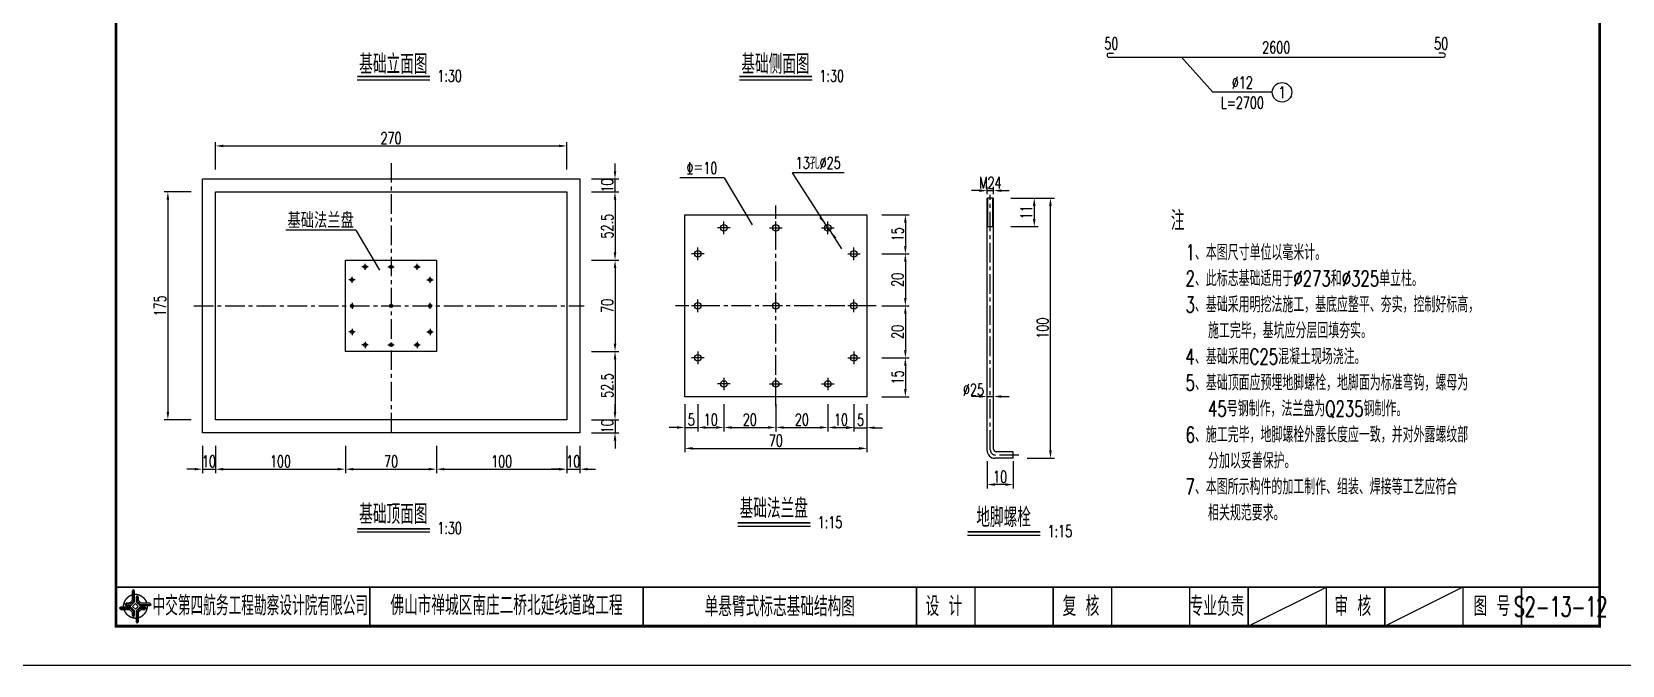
# Model space of a CAD drawing. Extents: x 4349 to 271026, y -15323 to -8945.
# Drawn here: x 5775.3 to 6182.7, y -11885 to -11722.8 of the extents above; entities that cross this region are included whole.
import ezdxf
from ezdxf.enums import TextEntityAlignment as Align

# ---------------------------------------------------------------- set-up
doc = ezdxf.new("R2010")
doc.units = 0
doc.header["$LTSCALE"] = 2
doc.header["$PDMODE"] = 32
doc.header["$PDSIZE"] = 0.3
doc.linetypes.add('CENTERX2', pattern=[4, 2.5, -0.5, 0.5, -0.5])
doc.layers.get('0').update_dxf_attribs({"linetype": 'CONTINUOUS'})
doc.layers.get('DEFPOINTS').update_dxf_attribs({"linetype": 'CONTINUOUS'})
for name, color, linetype in [('中线', 2, 'CENTERX2'), ('图框', 7, 'CONTINUOUS'), ('尺寸标注', 4, 'CONTINUOUS'), ('文字', 7, 'CONTINUOUS'), ('文字符号', 7, 'CONTINUOUS'), ('结构1', 1, 'CONTINUOUS'), ('结构2', 7, 'CONTINUOUS'), ('结构3', 1, 'CONTINUOUS'), ('钢筋', 1, 'CONTINUOUS')]:
    doc.layers.add(name, color=color, linetype=linetype)
doc.styles.get("Standard").update_dxf_attribs({"font": 'simplex1.shx', "width": 0.7, "bigfont": 'hztxt.shx'})
doc.dimstyles.new('比例1：15', dxfattribs={"dimtxt": 3, "dimasz": 2, "dimexe": 1, "dimexo": 1, "dimgap": 0.5, "dimtad": 1, "dimlfac": 1.5, "dimzin": 13, "dimdsep": 46, "dimtxsty": 'Standard', "dimcen": -0.09, "dimclrd": 256, "dimclre": 256, "dimclrt": 256, "dimaunit": 1, "dimadec": 0, "dimazin": 0, "dimtfac": 0.0005, "dimtix": 1, "dimtmove": 2, "dimatfit": 3, "dimfxl": 0, "dimtolj": 1, "dimtzin": 13, "dimarcsym": 0})
doc.dimstyles.new('比例1：30', dxfattribs={"dimtxt": 3, "dimasz": 2, "dimexe": 1, "dimexo": 1, "dimgap": 0.5, "dimtad": 1, "dimdec": 0, "dimlfac": 3, "dimzin": 13, "dimdsep": 46, "dimtxsty": 'Standard', "dimcen": -0.09, "dimclrd": 256, "dimclre": 256, "dimclrt": 256, "dimaunit": 1, "dimadec": 0, "dimazin": 0, "dimtfac": 0.0005, "dimtdec": 0, "dimtix": 1, "dimtmove": 2, "dimatfit": 3, "dimfxl": 0, "dimtolj": 1, "dimtzin": 13, "dimarcsym": 0})

# ---------------------------------------------------------------- blocks, each defined once
blk = doc.blocks.new('series')
at = {"width": 0.75}
for tag, height, p in [('页码', 4, (-35, -19)), ('图名', 5, (-220, -282)), ('图号', 5, (-20, -282))]:
    blk.add_attdef(tag, text='', height=height, dxfattribs=at).set_placement(p, align=Align.MIDDLE_CENTER)
blk = doc.blocks.new('tb')
at = {"lineweight": -3}
h = blk.add_hatch(color=256, dxfattribs=at)
h.paths.add_polyline_path([(-1.23, -0.13), (-3.78, -0.14), (-4.14, -0.41), (-1.4, -0.44), (-0.56, -1.24), (-0.54, -2.62), (-0.27, -2.2), (-0.26, -1.06)])
h.paths.add_polyline_path([(0.13, -1.08), (0.14, -3.86), (0.41, -4.26), (0.44, -1.24), (1.25, -0.43), (2.66, -0.43), (2.26, -0.16), (1.07, -0.15)])
h.paths.add_polyline_path([(1.08, 0.3), (3.62, 0.3), (4.02, 0.56), (1.25, 0.57), (0.43, 1.39), (0.43, 2.8), (0.16, 2.41), (0.15, 1.24)])
h.paths.add_polyline_path([(-0.28, 1.21), (-0.28, 3.99), (-0.56, 4.39), (-0.57, 1.41), (-1.38, 0.6), (-2.74, 0.56), (-2.33, 0.3), (-1.2, 0.29)])
for p, q in [((-0.56, 4.39), (-0.57, 1.41)), ((-1.38, 0.6), (-2.74, 0.56)), ((-0.57, 1.41), (-1.38, 0.6)), ((0.43, 2.8), (0.43, 1.39)), ((0.43, 1.39), (1.25, 0.57)), ((1.25, 0.57), (4.02, 0.56)), ((-4.14, -0.41), (-1.4, -0.44)), ((-1.4, -0.44), (-0.56, -1.24)), ((-0.56, -1.24), (-0.54, -2.62)), ((0.41, -4.26), (0.44, -1.24)), ((0.44, -1.24), (1.25, -0.43)), ((1.25, -0.43), (2.66, -0.43))]:
    blk.add_line(p, q, dxfattribs=at)
at = {"lineweight": -3, "flags": 128}
for points in [[(-0.9, 3.99), (-0.9, 1.58), (-1.53, 0.91), (-2.34, 0.91), (-2.74, 0.56), (-2.33, 0.3), (-1.2, 0.29), (-0.28, 1.21), (-0.28, 3.99), (-0.56, 4.39)], [(-0.04, 0.77), (0.68, 0.04), (-0.04, -0.69), (-0.77, 0.05)], [(3.62, 0.92), (1.43, 0.92), (0.77, 1.54), (0.77, 2.38), (0.43, 2.8), (0.16, 2.41), (0.15, 1.24), (1.08, 0.3), (3.62, 0.3), (4.02, 0.56)], [(-3.73, -0.76), (-1.54, -0.76), (-0.89, -1.39), (-0.89, -2.21), (-0.54, -2.62), (-0.27, -2.2), (-0.26, -1.06), (-1.23, -0.13), (-3.78, -0.14), (-4.14, -0.41)], [(0.75, -3.85), (0.75, -1.43), (1.4, -0.78), (2.26, -0.78), (2.66, -0.43), (2.26, -0.16), (1.07, -0.15), (0.13, -1.08), (0.14, -3.86), (0.41, -4.26)]]:
    blk.add_lwpolyline(points, close=True, dxfattribs=at)
at = {"lineweight": -3, "const_width": 0.35, "flags": 128}
for points in [[(-0.9, 3.02, 0.324167), (-3.16, -0.14)], [(2.88, 0.92, 0.324403), (-0.24, 3.15)], [(0.75, -2.86, 0.325418), (3.02, 0.26)], [(-2.98, -0.76, 0.322976), (0.14, -2.98)]]:
    blk.add_lwpolyline(points, format="xyb", dxfattribs=at)
blk = doc.blocks.new('DIM')
at = {"color": 4}
blk.add_lwpolyline([(-1, -0.1, 0.2, 0, 0), (0, 0, 0, 0, 0)], format="xyseb", dxfattribs=at)
blk = doc.blocks.new('*D569')
at = {"layer": 'DEFPOINTS', "color": 0, "linetype": 'Continuous'}
for p in [(5912.35, -11752.01), (5822.35, -11763.81), (5912.35, -11763.81)]:
    blk.add_point(p, dxfattribs=at)
at = {"layer": '尺寸标注', "linetype": 'Continuous', "lineweight": -2}
for p, q in [((5822.35, -11758.01), (5822.35, -11751.01)), ((5824.35, -11752.01), (5910.35, -11752.01)), ((5912.35, -11758.01), (5912.35, -11751.01))]:
    blk.add_line(p, q, dxfattribs=at)
at = {"layer": '尺寸标注', "linetype": 'Continuous'}
for points in [[(5824.35, -11751.68), (5824.35, -11752.34), (5822.35, -11752.01)], [(5910.35, -11751.68), (5910.35, -11752.34), (5912.35, -11752.01)]]:
    blk.add_solid(points, dxfattribs=at)
at = {"layer": '尺寸标注', "linetype": 'Continuous', "insert": (5867.35, -11750.01), "char_height": 3, "attachment_point": 5}
blk.add_mtext('\\A1;270', dxfattribs=at)
blk = doc.blocks.new('*D570')
at = {"layer": 'DEFPOINTS', "color": 0, "linetype": 'Continuous'}
for p in [(5822.35, -11763.81), (5810.19, -11822.15), (5822.35, -11822.15)]:
    blk.add_point(p, dxfattribs=at)
at = {"layer": '尺寸标注', "linetype": 'Continuous', "lineweight": -2}
for p, q in [((5816.19, -11763.81), (5809.19, -11763.81)), ((5810.19, -11765.81), (5810.19, -11820.15)), ((5816.19, -11822.15), (5809.19, -11822.15))]:
    blk.add_line(p, q, dxfattribs=at)
at = {"layer": '尺寸标注', "linetype": 'Continuous'}
for points in [[(5809.86, -11765.81), (5810.52, -11765.81), (5810.19, -11763.81)], [(5809.86, -11820.15), (5810.52, -11820.15), (5810.19, -11822.15)]]:
    blk.add_solid(points, dxfattribs=at)
at = {"layer": '尺寸标注', "linetype": 'Continuous', "insert": (5808.19, -11792.98), "char_height": 3, "attachment_point": 5, "rotation": 90}
blk.add_mtext('\\A1;175', dxfattribs=at)
blk = doc.blocks.new('*D571')
at = {"layer": 'DEFPOINTS', "color": 0, "linetype": 'Continuous'}
for p in [(5822.35, -11822.15), (5819.02, -11825.48), (5822.35, -11834.82)]:
    blk.add_point(p, dxfattribs=at)
at = {"layer": '尺寸标注', "linetype": 'Continuous', "lineweight": -2}
for p, q in [((5819.02, -11828.82), (5819.02, -11835.82)), ((5822.35, -11828.82), (5822.35, -11835.82)), ((5817.02, -11834.82), (5815.02, -11834.82)), ((5819.02, -11834.82), (5822.35, -11834.82)), ((5824.35, -11834.82), (5826.35, -11834.82))]:
    blk.add_line(p, q, dxfattribs=at)
at = {"layer": '尺寸标注', "linetype": 'Continuous'}
for points in [[(5817.02, -11834.49), (5817.02, -11835.15), (5819.02, -11834.82)], [(5824.35, -11834.49), (5824.35, -11835.15), (5822.35, -11834.82)]]:
    blk.add_solid(points, dxfattribs=at)
at = {"layer": '尺寸标注', "linetype": 'Continuous', "insert": (5820.69, -11832.82), "char_height": 3, "attachment_point": 5}
blk.add_mtext('\\A1;10', dxfattribs=at)
blk = doc.blocks.new('*D572')
at = {"layer": 'DEFPOINTS', "color": 0, "linetype": 'Continuous'}
for p in [(5855.69, -11804.65), (5822.35, -11822.15), (5855.69, -11834.82)]:
    blk.add_point(p, dxfattribs=at)
at = {"layer": '尺寸标注', "linetype": 'Continuous', "lineweight": -2}
for p, q in [((5822.35, -11828.82), (5822.35, -11835.82)), ((5855.69, -11828.82), (5855.69, -11835.82)), ((5824.35, -11834.82), (5853.69, -11834.82))]:
    blk.add_line(p, q, dxfattribs=at)
at = {"layer": '尺寸标注', "linetype": 'Continuous'}
for points in [[(5824.35, -11834.49), (5824.35, -11835.15), (5822.35, -11834.82)], [(5853.69, -11834.49), (5853.69, -11835.15), (5855.69, -11834.82)]]:
    blk.add_solid(points, dxfattribs=at)
at = {"layer": '尺寸标注', "linetype": 'Continuous', "insert": (5839.02, -11832.82), "char_height": 3, "attachment_point": 5}
blk.add_mtext('\\A1;100', dxfattribs=at)
blk = doc.blocks.new('*D573')
at = {"layer": 'DEFPOINTS', "color": 0, "linetype": 'Continuous'}
for p in [(5855.69, -11804.65), (5879.02, -11804.65), (5879.02, -11834.82)]:
    blk.add_point(p, dxfattribs=at)
at = {"layer": '尺寸标注', "linetype": 'Continuous', "lineweight": -2}
for p, q in [((5855.69, -11828.82), (5855.69, -11835.82)), ((5879.02, -11828.82), (5879.02, -11835.82)), ((5857.69, -11834.82), (5877.02, -11834.82))]:
    blk.add_line(p, q, dxfattribs=at)
at = {"layer": '尺寸标注', "linetype": 'Continuous'}
for points in [[(5857.69, -11834.49), (5857.69, -11835.15), (5855.69, -11834.82)], [(5877.02, -11834.49), (5877.02, -11835.15), (5879.02, -11834.82)]]:
    blk.add_solid(points, dxfattribs=at)
at = {"layer": '尺寸标注', "linetype": 'Continuous', "insert": (5867.35, -11832.82), "char_height": 3, "attachment_point": 5}
blk.add_mtext('\\A1;70', dxfattribs=at)
blk = doc.blocks.new('*D574')
at = {"layer": 'DEFPOINTS', "color": 0, "linetype": 'Continuous'}
for p in [(5879.02, -11804.65), (5912.35, -11804.65), (5912.35, -11834.82)]:
    blk.add_point(p, dxfattribs=at)
at = {"layer": '尺寸标注', "linetype": 'Continuous', "lineweight": -2}
for p, q in [((5879.02, -11828.82), (5879.02, -11835.82)), ((5912.35, -11828.82), (5912.35, -11835.82)), ((5881.02, -11834.82), (5910.35, -11834.82))]:
    blk.add_line(p, q, dxfattribs=at)
at = {"layer": '尺寸标注', "linetype": 'Continuous'}
for points in [[(5881.02, -11834.49), (5881.02, -11835.15), (5879.02, -11834.82)], [(5910.35, -11834.49), (5910.35, -11835.15), (5912.35, -11834.82)]]:
    blk.add_solid(points, dxfattribs=at)
at = {"layer": '尺寸标注', "linetype": 'Continuous', "insert": (5895.69, -11832.82), "char_height": 3, "attachment_point": 5}
blk.add_mtext('\\A1;100', dxfattribs=at)
blk = doc.blocks.new('*D575')
at = {"layer": 'DEFPOINTS', "color": 0, "linetype": 'Continuous'}
for p in [(5912.35, -11822.15), (5915.69, -11822.15), (5915.69, -11834.82)]:
    blk.add_point(p, dxfattribs=at)
at = {"layer": '尺寸标注', "linetype": 'Continuous', "lineweight": -2}
for p, q in [((5912.35, -11828.82), (5912.35, -11835.82)), ((5915.69, -11828.82), (5915.69, -11835.82)), ((5910.35, -11834.82), (5908.35, -11834.82)), ((5912.35, -11834.82), (5915.69, -11834.82)), ((5917.69, -11834.82), (5919.69, -11834.82))]:
    blk.add_line(p, q, dxfattribs=at)
at = {"layer": '尺寸标注', "linetype": 'Continuous'}
for points in [[(5910.35, -11834.49), (5910.35, -11835.15), (5912.35, -11834.82)], [(5917.69, -11834.49), (5917.69, -11835.15), (5915.69, -11834.82)]]:
    blk.add_solid(points, dxfattribs=at)
at = {"layer": '尺寸标注', "linetype": 'Continuous', "insert": (5914.02, -11832.82), "char_height": 3, "attachment_point": 5}
blk.add_mtext('\\A1;10', dxfattribs=at)
blk = doc.blocks.new('*D576')
at = {"layer": 'DEFPOINTS', "color": 0, "linetype": 'Continuous'}
for p in [(5912.35, -11760.48), (5924.72, -11760.48), (5912.35, -11763.81)]:
    blk.add_point(p, dxfattribs=at)
at = {"layer": '尺寸标注', "linetype": 'Continuous', "lineweight": -2}
for p, q in [((5924.72, -11758.48), (5924.72, -11756.48)), ((5918.72, -11760.48), (5925.72, -11760.48)), ((5924.72, -11763.81), (5924.72, -11760.48)), ((5918.72, -11763.81), (5925.72, -11763.81)), ((5924.72, -11765.81), (5924.72, -11767.81))]:
    blk.add_line(p, q, dxfattribs=at)
at = {"layer": '尺寸标注', "linetype": 'Continuous'}
for points in [[(5924.39, -11758.48), (5925.05, -11758.48), (5924.72, -11760.48)], [(5924.39, -11765.81), (5925.05, -11765.81), (5924.72, -11763.81)]]:
    blk.add_solid(points, dxfattribs=at)
at = {"layer": '尺寸标注', "linetype": 'Continuous', "insert": (5922.72, -11762.15), "char_height": 3, "attachment_point": 5, "rotation": 90}
blk.add_mtext('\\A1;10', dxfattribs=at)
blk = doc.blocks.new('*D577')
at = {"layer": 'DEFPOINTS', "color": 0, "linetype": 'Continuous'}
for p in [(5912.35, -11763.81), (5879.02, -11781.31), (5924.72, -11781.31)]:
    blk.add_point(p, dxfattribs=at)
at = {"layer": '尺寸标注', "linetype": 'Continuous', "lineweight": -2}
for p, q in [((5918.72, -11763.81), (5925.72, -11763.81)), ((5924.72, -11765.81), (5924.72, -11779.31)), ((5918.72, -11781.31), (5925.72, -11781.31))]:
    blk.add_line(p, q, dxfattribs=at)
at = {"layer": '尺寸标注', "linetype": 'Continuous'}
for points in [[(5924.39, -11765.81), (5925.05, -11765.81), (5924.72, -11763.81)], [(5924.39, -11779.31), (5925.05, -11779.31), (5924.72, -11781.31)]]:
    blk.add_solid(points, dxfattribs=at)
at = {"layer": '尺寸标注', "linetype": 'Continuous', "insert": (5922.72, -11772.56), "char_height": 3, "attachment_point": 5, "rotation": 90}
blk.add_mtext('\\A1;52.5', dxfattribs=at)
blk = doc.blocks.new('*D578')
at = {"layer": 'DEFPOINTS', "color": 0, "linetype": 'Continuous'}
for p in [(5879.02, -11781.31), (5879.02, -11804.65), (5924.73, -11804.65)]:
    blk.add_point(p, dxfattribs=at)
at = {"layer": '尺寸标注', "linetype": 'Continuous', "lineweight": -2}
for p, q in [((5918.73, -11781.31), (5925.73, -11781.31)), ((5924.73, -11783.31), (5924.73, -11802.65)), ((5918.73, -11804.65), (5925.73, -11804.65))]:
    blk.add_line(p, q, dxfattribs=at)
at = {"layer": '尺寸标注', "linetype": 'Continuous'}
for points in [[(5924.39, -11783.31), (5925.06, -11783.31), (5924.73, -11781.31)], [(5924.39, -11802.65), (5925.06, -11802.65), (5924.73, -11804.65)]]:
    blk.add_solid(points, dxfattribs=at)
at = {"layer": '尺寸标注', "linetype": 'Continuous', "insert": (5922.73, -11792.98), "char_height": 3, "attachment_point": 5, "rotation": 90}
blk.add_mtext('\\A1;70', dxfattribs=at)
blk = doc.blocks.new('*D579')
at = {"layer": 'DEFPOINTS', "color": 0, "linetype": 'Continuous'}
for p in [(5879.02, -11804.65), (5879.02, -11822.15), (5924.72, -11822.15)]:
    blk.add_point(p, dxfattribs=at)
at = {"layer": '尺寸标注', "linetype": 'Continuous', "lineweight": -2}
for p, q in [((5918.72, -11804.65), (5925.72, -11804.65)), ((5924.72, -11806.65), (5924.72, -11820.15)), ((5918.72, -11822.15), (5925.72, -11822.15))]:
    blk.add_line(p, q, dxfattribs=at)
at = {"layer": '尺寸标注', "linetype": 'Continuous'}
for points in [[(5924.39, -11806.65), (5925.05, -11806.65), (5924.72, -11804.65)], [(5924.39, -11820.15), (5925.05, -11820.15), (5924.72, -11822.15)]]:
    blk.add_solid(points, dxfattribs=at)
at = {"layer": '尺寸标注', "linetype": 'Continuous', "insert": (5922.72, -11813.4), "char_height": 3, "attachment_point": 5, "rotation": 90}
blk.add_mtext('\\A1;52.5', dxfattribs=at)
blk = doc.blocks.new('*D580')
at = {"layer": 'DEFPOINTS', "color": 0, "linetype": 'Continuous'}
for p in [(5912.35, -11822.15), (5912.35, -11825.48), (5924.72, -11825.48)]:
    blk.add_point(p, dxfattribs=at)
at = {"layer": '尺寸标注', "linetype": 'Continuous', "lineweight": -2}
for p, q in [((5918.72, -11822.15), (5925.72, -11822.15)), ((5924.72, -11820.15), (5924.72, -11818.15)), ((5924.72, -11822.15), (5924.72, -11825.48)), ((5918.72, -11825.48), (5925.72, -11825.48)), ((5924.72, -11827.48), (5924.72, -11829.48))]:
    blk.add_line(p, q, dxfattribs=at)
at = {"layer": '尺寸标注', "linetype": 'Continuous'}
for points in [[(5924.39, -11820.15), (5925.05, -11820.15), (5924.72, -11822.15)], [(5924.39, -11827.48), (5925.05, -11827.48), (5924.72, -11825.48)]]:
    blk.add_solid(points, dxfattribs=at)
at = {"layer": '尺寸标注', "linetype": 'Continuous', "insert": (5922.72, -11823.81), "char_height": 3, "attachment_point": 5, "rotation": 90}
blk.add_mtext('\\A1;10', dxfattribs=at)
blk = doc.blocks.new('*D581')
at = {"layer": 'DEFPOINTS', "color": 0, "linetype": 'Continuous'}
for p in [(5989.25, -11769.65), (5985.92, -11779.65), (5999.09, -11779.65)]:
    blk.add_point(p, dxfattribs=at)
at = {"layer": '尺寸标注', "linetype": 'Continuous', "lineweight": -2}
for p, q in [((5993.09, -11769.65), (6000.09, -11769.65)), ((5999.09, -11771.65), (5999.09, -11777.65)), ((5993.09, -11779.65), (6000.09, -11779.65))]:
    blk.add_line(p, q, dxfattribs=at)
at = {"layer": '尺寸标注', "linetype": 'Continuous'}
for points in [[(5998.76, -11771.65), (5999.42, -11771.65), (5999.09, -11769.65)], [(5998.76, -11777.65), (5999.42, -11777.65), (5999.09, -11779.65)]]:
    blk.add_solid(points, dxfattribs=at)
at = {"layer": '尺寸标注', "linetype": 'Continuous', "insert": (5997.09, -11774.65), "char_height": 3, "attachment_point": 5, "rotation": 90}
blk.add_mtext('\\A1;15', dxfattribs=at)
blk = doc.blocks.new('*D582')
at = {"layer": 'DEFPOINTS', "color": 0, "linetype": 'Continuous'}
for p in [(5985.92, -11779.65), (5985.92, -11792.98), (5999.09, -11792.98)]:
    blk.add_point(p, dxfattribs=at)
at = {"layer": '尺寸标注', "linetype": 'Continuous', "lineweight": -2}
for p, q in [((5993.09, -11779.65), (6000.09, -11779.65)), ((5999.09, -11781.65), (5999.09, -11790.98)), ((5993.09, -11792.98), (6000.09, -11792.98))]:
    blk.add_line(p, q, dxfattribs=at)
at = {"layer": '尺寸标注', "linetype": 'Continuous'}
for points in [[(5998.76, -11781.65), (5999.42, -11781.65), (5999.09, -11779.65)], [(5998.76, -11790.98), (5999.42, -11790.98), (5999.09, -11792.98)]]:
    blk.add_solid(points, dxfattribs=at)
at = {"layer": '尺寸标注', "linetype": 'Continuous', "insert": (5997.09, -11786.31), "char_height": 3, "attachment_point": 5, "rotation": 90}
blk.add_mtext('\\A1;20', dxfattribs=at)
blk = doc.blocks.new('*D583')
at = {"layer": 'DEFPOINTS', "color": 0, "linetype": 'Continuous'}
for p in [(5985.92, -11792.98), (5985.92, -11806.31), (5999.09, -11806.31)]:
    blk.add_point(p, dxfattribs=at)
at = {"layer": '尺寸标注', "linetype": 'Continuous', "lineweight": -2}
for p, q in [((5993.09, -11792.98), (6000.09, -11792.98)), ((5999.09, -11794.98), (5999.09, -11804.31)), ((5993.09, -11806.31), (6000.09, -11806.31))]:
    blk.add_line(p, q, dxfattribs=at)
at = {"layer": '尺寸标注', "linetype": 'Continuous'}
for points in [[(5998.76, -11794.98), (5999.42, -11794.98), (5999.09, -11792.98)], [(5998.76, -11804.31), (5999.42, -11804.31), (5999.09, -11806.31)]]:
    blk.add_solid(points, dxfattribs=at)
at = {"layer": '尺寸标注', "linetype": 'Continuous', "insert": (5997.09, -11799.65), "char_height": 3, "attachment_point": 5, "rotation": 90}
blk.add_mtext('\\A1;20', dxfattribs=at)
blk = doc.blocks.new('*D584')
at = {"layer": 'DEFPOINTS', "color": 0, "linetype": 'Continuous'}
for p in [(5985.92, -11806.31), (5985.92, -11816.31), (5999.09, -11816.31)]:
    blk.add_point(p, dxfattribs=at)
at = {"layer": '尺寸标注', "linetype": 'Continuous', "lineweight": -2}
for p, q in [((5993.09, -11806.31), (6000.09, -11806.31)), ((5999.09, -11808.31), (5999.09, -11814.31)), ((5993.09, -11816.31), (6000.09, -11816.31))]:
    blk.add_line(p, q, dxfattribs=at)
at = {"layer": '尺寸标注', "linetype": 'Continuous'}
for points in [[(5998.76, -11808.31), (5999.42, -11808.31), (5999.09, -11806.31)], [(5998.76, -11814.31), (5999.42, -11814.31), (5999.09, -11816.31)]]:
    blk.add_solid(points, dxfattribs=at)
at = {"layer": '尺寸标注', "linetype": 'Continuous', "insert": (5997.09, -11811.31), "char_height": 3, "attachment_point": 5, "rotation": 90}
blk.add_mtext('\\A1;15', dxfattribs=at)
blk = doc.blocks.new('*D585')
at = {"layer": 'DEFPOINTS', "color": 0, "linetype": 'Continuous'}
for p in [(5945.92, -11806.31), (5942.59, -11816.31), (5945.92, -11824.13)]:
    blk.add_point(p, dxfattribs=at)
at = {"layer": '尺寸标注', "linetype": 'Continuous', "lineweight": -2}
for p, q in [((5942.59, -11818.13), (5942.59, -11825.13)), ((5945.92, -11818.13), (5945.92, -11825.13)), ((5940.59, -11824.13), (5938.59, -11824.13)), ((5942.59, -11824.13), (5945.92, -11824.13)), ((5947.92, -11824.13), (5949.92, -11824.13))]:
    blk.add_line(p, q, dxfattribs=at)
at = {"layer": '尺寸标注', "linetype": 'Continuous'}
for points in [[(5940.59, -11823.8), (5940.59, -11824.47), (5942.59, -11824.13)], [(5947.92, -11823.8), (5947.92, -11824.47), (5945.92, -11824.13)]]:
    blk.add_solid(points, dxfattribs=at)
at = {"layer": '尺寸标注', "linetype": 'Continuous', "insert": (5944.25, -11822.13), "char_height": 3, "attachment_point": 5}
blk.add_mtext('\\A1;5', dxfattribs=at)
blk = doc.blocks.new('*D586')
at = {"layer": 'DEFPOINTS', "color": 0, "linetype": 'Continuous'}
for p in [(5945.92, -11806.31), (5952.59, -11812.98), (5952.59, -11824.13)]:
    blk.add_point(p, dxfattribs=at)
at = {"layer": '尺寸标注', "linetype": 'Continuous', "lineweight": -2}
for p, q in [((5945.92, -11818.13), (5945.92, -11825.13)), ((5952.59, -11818.13), (5952.59, -11825.13)), ((5947.92, -11824.13), (5950.59, -11824.13))]:
    blk.add_line(p, q, dxfattribs=at)
at = {"layer": '尺寸标注', "linetype": 'Continuous'}
for points in [[(5947.92, -11823.8), (5947.92, -11824.47), (5945.92, -11824.13)], [(5950.59, -11823.8), (5950.59, -11824.47), (5952.59, -11824.13)]]:
    blk.add_solid(points, dxfattribs=at)
at = {"layer": '尺寸标注', "linetype": 'Continuous', "insert": (5949.25, -11822.13), "char_height": 3, "attachment_point": 5}
blk.add_mtext('\\A1;10', dxfattribs=at)
blk = doc.blocks.new('*D587')
at = {"layer": 'DEFPOINTS', "color": 0, "linetype": 'Continuous'}
for p in [(5952.59, -11812.98), (5965.92, -11812.98), (5965.92, -11824.13)]:
    blk.add_point(p, dxfattribs=at)
at = {"layer": '尺寸标注', "linetype": 'Continuous', "lineweight": -2}
for p, q in [((5952.59, -11818.13), (5952.59, -11825.13)), ((5965.92, -11818.13), (5965.92, -11825.13)), ((5954.59, -11824.13), (5963.92, -11824.13))]:
    blk.add_line(p, q, dxfattribs=at)
at = {"layer": '尺寸标注', "linetype": 'Continuous'}
for points in [[(5954.59, -11823.8), (5954.59, -11824.47), (5952.59, -11824.13)], [(5963.92, -11823.8), (5963.92, -11824.47), (5965.92, -11824.13)]]:
    blk.add_solid(points, dxfattribs=at)
at = {"layer": '尺寸标注', "linetype": 'Continuous', "insert": (5959.25, -11822.13), "char_height": 3, "attachment_point": 5}
blk.add_mtext('\\A1;20', dxfattribs=at)
blk = doc.blocks.new('*D588')
at = {"layer": 'DEFPOINTS', "color": 0, "linetype": 'Continuous'}
for p in [(5965.92, -11812.98), (5979.25, -11812.98), (5979.25, -11824.13)]:
    blk.add_point(p, dxfattribs=at)
at = {"layer": '尺寸标注', "linetype": 'Continuous', "lineweight": -2}
for p, q in [((5965.92, -11818.13), (5965.92, -11825.13)), ((5979.25, -11818.13), (5979.25, -11825.13)), ((5967.92, -11824.13), (5977.25, -11824.13))]:
    blk.add_line(p, q, dxfattribs=at)
at = {"layer": '尺寸标注', "linetype": 'Continuous'}
for points in [[(5967.92, -11823.8), (5967.92, -11824.47), (5965.92, -11824.13)], [(5977.25, -11823.8), (5977.25, -11824.47), (5979.25, -11824.13)]]:
    blk.add_solid(points, dxfattribs=at)
at = {"layer": '尺寸标注', "linetype": 'Continuous', "insert": (5972.59, -11822.13), "char_height": 3, "attachment_point": 5}
blk.add_mtext('\\A1;20', dxfattribs=at)
blk = doc.blocks.new('*D589')
at = {"layer": 'DEFPOINTS', "color": 0, "linetype": 'Continuous'}
for p in [(5985.92, -11806.31), (5979.25, -11812.98), (5985.92, -11824.13)]:
    blk.add_point(p, dxfattribs=at)
at = {"layer": '尺寸标注', "linetype": 'Continuous', "lineweight": -2}
for p, q in [((5979.25, -11818.13), (5979.25, -11825.13)), ((5985.92, -11818.13), (5985.92, -11825.13)), ((5981.25, -11824.13), (5983.92, -11824.13))]:
    blk.add_line(p, q, dxfattribs=at)
at = {"layer": '尺寸标注', "linetype": 'Continuous'}
for points in [[(5981.25, -11823.8), (5981.25, -11824.47), (5979.25, -11824.13)], [(5983.92, -11823.8), (5983.92, -11824.47), (5985.92, -11824.13)]]:
    blk.add_solid(points, dxfattribs=at)
at = {"layer": '尺寸标注', "linetype": 'Continuous', "insert": (5982.59, -11822.13), "char_height": 3, "attachment_point": 5}
blk.add_mtext('\\A1;10', dxfattribs=at)
blk = doc.blocks.new('*D590')
at = {"layer": 'DEFPOINTS', "color": 0, "linetype": 'Continuous'}
for p in [(5985.92, -11806.31), (5989.25, -11806.31), (5989.25, -11824.19)]:
    blk.add_point(p, dxfattribs=at)
at = {"layer": '尺寸标注', "linetype": 'Continuous', "lineweight": -2}
for p, q in [((5985.92, -11818.19), (5985.92, -11825.19)), ((5989.25, -11818.19), (5989.25, -11825.19)), ((5983.92, -11824.19), (5981.92, -11824.19)), ((5985.92, -11824.19), (5989.25, -11824.19)), ((5991.25, -11824.19), (5993.25, -11824.19))]:
    blk.add_line(p, q, dxfattribs=at)
at = {"layer": '尺寸标注', "linetype": 'Continuous'}
for points in [[(5983.92, -11823.86), (5983.92, -11824.53), (5985.92, -11824.19)], [(5991.25, -11823.86), (5991.25, -11824.53), (5989.25, -11824.19)]]:
    blk.add_solid(points, dxfattribs=at)
at = {"layer": '尺寸标注', "linetype": 'Continuous', "insert": (5987.59, -11822.19), "char_height": 3, "attachment_point": 5}
blk.add_mtext('\\A1;5', dxfattribs=at)
blk = doc.blocks.new('*D591')
at = {"layer": 'DEFPOINTS', "color": 0, "linetype": 'Continuous'}
for p in [(5942.59, -11816.31), (5989.25, -11816.31), (5989.25, -11829.49)]:
    blk.add_point(p, dxfattribs=at)
at = {"layer": '尺寸标注', "linetype": 'Continuous', "lineweight": -2}
for p, q in [((5942.59, -11823.49), (5942.59, -11830.49)), ((5989.25, -11823.49), (5989.25, -11830.49)), ((5944.59, -11829.49), (5987.25, -11829.49))]:
    blk.add_line(p, q, dxfattribs=at)
at = {"layer": '尺寸标注', "linetype": 'Continuous'}
for points in [[(5944.59, -11829.16), (5944.59, -11829.82), (5942.59, -11829.49)], [(5987.25, -11829.16), (5987.25, -11829.82), (5989.25, -11829.49)]]:
    blk.add_solid(points, dxfattribs=at)
at = {"layer": '尺寸标注', "linetype": 'Continuous', "insert": (5965.92, -11827.49), "char_height": 3, "attachment_point": 5}
blk.add_mtext('\\A1;70', dxfattribs=at)
blk = doc.blocks.new('*D592')
at = {"layer": 'DEFPOINTS', "color": 0, "linetype": 'Continuous'}
for p in [(6020.02, -11830.03), (6026.69, -11831.19), (6020.02, -11838.76)]:
    blk.add_point(p, dxfattribs=at)
at = {"layer": '尺寸标注', "linetype": 'Continuous', "lineweight": -2}
for p, q in [((6020.02, -11832.76), (6020.02, -11839.76)), ((6026.69, -11832.76), (6026.69, -11839.76)), ((6024.69, -11838.76), (6022.02, -11838.76))]:
    blk.add_line(p, q, dxfattribs=at)
at = {"layer": '尺寸标注', "linetype": 'Continuous'}
for points in [[(6022.02, -11838.42), (6022.02, -11839.09), (6020.02, -11838.76)], [(6024.69, -11838.42), (6024.69, -11839.09), (6026.69, -11838.76)]]:
    blk.add_solid(points, dxfattribs=at)
at = {"layer": '尺寸标注', "linetype": 'Continuous', "insert": (6023.36, -11836.76), "char_height": 3, "attachment_point": 5}
blk.add_mtext('\\A1;10', dxfattribs=at)
blk = doc.blocks.new('*D593')
at = {"layer": 'DEFPOINTS', "color": 0, "linetype": 'Continuous'}
for p in [(6021.66, -11765.36), (6021.69, -11772.69), (6032.11, -11772.69)]:
    blk.add_point(p, dxfattribs=at)
at = {"layer": '尺寸标注', "linetype": 'Continuous', "lineweight": -2}
for p, q in [((6026.11, -11765.36), (6033.11, -11765.36)), ((6032.11, -11767.36), (6032.11, -11770.69)), ((6026.11, -11772.69), (6033.11, -11772.69))]:
    blk.add_line(p, q, dxfattribs=at)
at = {"layer": '尺寸标注', "linetype": 'Continuous'}
for points in [[(6031.77, -11767.36), (6032.44, -11767.36), (6032.11, -11765.36)], [(6031.77, -11770.69), (6032.44, -11770.69), (6032.11, -11772.69)]]:
    blk.add_solid(points, dxfattribs=at)
at = {"layer": '尺寸标注', "linetype": 'Continuous', "insert": (6030.11, -11769.03), "char_height": 3, "attachment_point": 5, "rotation": 90}
blk.add_mtext('\\A1;11', dxfattribs=at)
blk = doc.blocks.new('*D594')
at = {"layer": 'DEFPOINTS', "color": 0, "linetype": 'Continuous'}
for p in [(6021.66, -11765.36), (6036.26, -11765.36), (6026.69, -11832.03)]:
    blk.add_point(p, dxfattribs=at)
at = {"layer": '尺寸标注', "linetype": 'Continuous', "lineweight": -2}
for p, q in [((6030.26, -11765.36), (6037.26, -11765.36)), ((6036.26, -11830.03), (6036.26, -11767.36)), ((6030.26, -11832.03), (6037.26, -11832.03))]:
    blk.add_line(p, q, dxfattribs=at)
at = {"layer": '尺寸标注', "linetype": 'Continuous'}
for points in [[(6035.92, -11767.36), (6036.59, -11767.36), (6036.26, -11765.36)], [(6035.92, -11830.03), (6036.59, -11830.03), (6036.26, -11832.03)]]:
    blk.add_solid(points, dxfattribs=at)
at = {"layer": '尺寸标注', "linetype": 'Continuous', "insert": (6034.26, -11798.69), "char_height": 3, "attachment_point": 5, "rotation": 90}
blk.add_mtext('\\A1;100', dxfattribs=at)
blk = doc.blocks.new('*D595')
at = {"layer": 'DEFPOINTS', "color": 0, "linetype": 'Continuous'}
for p in [(6020.02, -11816.2), (6021.69, -11816.2), (6021.69, -11816.2)]:
    blk.add_point(p, dxfattribs=at)
at = {"layer": '尺寸标注', "linetype": 'Continuous', "lineweight": -2}
for p, q in [((6018.02, -11816.2), (6016.02, -11816.2)), ((6020.02, -11816.2), (6020.02, -11815.2)), ((6020.02, -11816.2), (6021.69, -11816.2)), ((6021.69, -11816.2), (6021.69, -11815.2)), ((6023.69, -11816.2), (6025.69, -11816.2))]:
    blk.add_line(p, q, dxfattribs=at)
at = {"layer": '尺寸标注', "linetype": 'Continuous'}
for points in [[(6018.02, -11815.87), (6018.02, -11816.53), (6020.02, -11816.2)], [(6023.69, -11815.87), (6023.69, -11816.53), (6021.69, -11816.2)]]:
    blk.add_solid(points, dxfattribs=at)
at = {"layer": '尺寸标注', "linetype": 'Continuous', "insert": (6016.55, -11814.45), "char_height": 3, "attachment_point": 5}
blk.add_mtext('\\A1;%%C25', dxfattribs=at)
blk = doc.blocks.new('*D596')
at = {"layer": 'DEFPOINTS', "color": 0, "linetype": 'Continuous'}
for p in [(6021.66, -11763.46), (6020.06, -11765.36), (6021.66, -11765.36)]:
    blk.add_point(p, dxfattribs=at)
at = {"layer": '尺寸标注', "linetype": 'Continuous', "lineweight": -2}
for p, q in [((6018.06, -11763.46), (6016.06, -11763.46)), ((6020.06, -11764.36), (6020.06, -11762.46)), ((6020.06, -11763.46), (6021.66, -11763.46)), ((6021.66, -11764.36), (6021.66, -11762.46)), ((6023.66, -11763.46), (6025.66, -11763.46))]:
    blk.add_line(p, q, dxfattribs=at)
at = {"layer": '尺寸标注', "linetype": 'Continuous'}
for points in [[(6018.06, -11763.13), (6018.06, -11763.8), (6020.06, -11763.46)], [(6023.66, -11763.13), (6023.66, -11763.8), (6021.66, -11763.46)]]:
    blk.add_solid(points, dxfattribs=at)
at = {"layer": '尺寸标注', "linetype": 'Continuous', "insert": (6020.86, -11761.46), "char_height": 3, "attachment_point": 5}
blk.add_mtext('\\A1;M24', dxfattribs=at)
blk = doc.blocks.new('12345')
at = {"layer": '图框'}
blk.add_lwpolyline([(4926.93, -9362.88), (4926.93, -9065.88), (4506.93, -9065.88), (4506.93, -9362.88)], close=True, dxfattribs=at)
blk = doc.blocks.new('123456')
at = {"layer": '图框', "linetype": 'Continuous'}
blk.add_blockref('12345', (0, -2522.15), dxfattribs=at)

msp = doc.modelspace()

# ---------------------------------------------------------------- linework, layer by layer
at = {"layer": '中线'}
for p, q in [((5867.35357, -11756.40455), (5867.35357, -11826.47955)), ((6020.8555, -11829.86115), (6020.8555, -11764.52782)), ((5965.92085, -11818.64621), (5965.92085, -11767.31288)), ((5954.18911, -11772.97955), (5950.98591, -11772.97955)), ((5952.58751, -11774.58115), (5952.58751, -11771.37795)), ((5964.31925, -11772.97955), (5967.52245, -11772.97955)), ((5965.92085, -11774.58115), (5965.92085, -11771.37795)), ((5977.65258, -11772.97955), (5980.85578, -11772.97955)), ((5979.25418, -11774.58115), (5979.25418, -11771.37795)), ((5947.52245, -11779.64621), (5944.31925, -11779.64621)), ((5945.92085, -11781.24781), (5945.92085, -11778.04461)), ((5984.31925, -11779.64621), (5987.52245, -11779.64621)), ((5985.92085, -11781.24781), (5985.92085, -11778.04461)), ((5857.35357, -11787.11368), (5857.35357, -11785.51208)), ((5861.4877, -11782.97955), (5859.8861, -11782.97955)), ((5860.6869, -11783.78035), (5860.6869, -11782.17875)), ((5866.55277, -11782.97955), (5868.15437, -11782.97955)), ((5873.21943, -11782.97955), (5874.82103, -11782.97955)), ((5874.02023, -11783.78035), (5874.02023, -11782.17875)), ((5877.35357, -11787.11368), (5877.35357, -11785.51208)), ((5858.15437, -11786.31288), (5856.55277, -11786.31288)), ((5876.55277, -11786.31288), (5878.15437, -11786.31288)), ((5816.85357, -11792.97955), (5916.85357, -11792.97955)), ((5857.35357, -11792.17875), (5857.35357, -11793.78035)), ((5877.35357, -11793.78035), (5877.35357, -11792.17875)), ((5991.58751, -11792.97955), (5940.25418, -11792.97955)), ((5947.52245, -11792.97955), (5944.31925, -11792.97955)), ((5945.92085, -11794.58115), (5945.92085, -11791.37795)), ((5987.52245, -11792.97955), (5984.31925, -11792.97955)), ((5985.92085, -11794.58115), (5985.92085, -11791.37795)), ((5858.15437, -11799.64621), (5856.55277, -11799.64621)), ((5857.35357, -11798.84541), (5857.35357, -11800.44701)), ((5876.55277, -11799.64621), (5878.15437, -11799.64621)), ((5877.35357, -11798.84541), (5877.35357, -11800.44701)), ((5861.4877, -11802.97955), (5859.8861, -11802.97955)), ((5860.6869, -11802.17875), (5860.6869, -11803.78035)), ((5866.55277, -11802.97955), (5868.15437, -11802.97955)), ((5873.21943, -11802.97955), (5874.82103, -11802.97955)), ((5874.02023, -11802.17875), (5874.02023, -11803.78035)), ((5945.92085, -11804.71128), (5945.92085, -11807.91448)), ((5985.92085, -11804.71128), (5985.92085, -11807.91448)), ((5947.52245, -11806.31288), (5944.31925, -11806.31288)), ((5984.31925, -11806.31288), (5987.52245, -11806.31288)), ((5954.18911, -11812.97955), (5950.98591, -11812.97955)), ((5952.58751, -11811.37795), (5952.58751, -11814.58115)), ((5964.31925, -11812.97955), (5967.52245, -11812.97955)), ((5965.92085, -11814.58115), (5965.92085, -11811.37795)), ((5977.65258, -11812.97955), (5980.85578, -11812.97955)), ((5979.25418, -11811.37795), (5979.25418, -11814.58115)), ((6028.18884, -11831.19448), (6022.18884, -11831.19448))]:
    msp.add_line(p, q, dxfattribs=at)
msp.add_arc((6022.18884, -11829.86115), 1.33333, 180, 270, dxfattribs=at)
at = {"layer": '图框', "linetype": 'Continuous'}
msp.add_line((6086.92858, -11875.02657), (6106.92858, -11865.02657), dxfattribs=at)
at = {"layer": '图框'}
msp.add_line((6141.92858, -11865.02657), (6121.92858, -11875.02657), dxfattribs=at)
for points, const_width in [([(6176.92857, -11598.02657), (5796.92857, -11598.02657), (5796.92858, -11875.02657), (6176.92858, -11875.02657), (6176.92857, -11598.02657)], 0.7), ([(5796.92858, -11865.02657), (6176.92858, -11865.02657)], 0.4), ([(5861.92858, -11865.02657), (5861.92858, -11875.02657)], 0.4), ([(5931.92858, -11875.02657), (5931.92858, -11865.02657)], 0.4), ([(6001.92858, -11875.02657), (6001.92858, -11865.02657)], 0.4), ([(6016.92858, -11875.02657), (6016.92858, -11865.02657)], 0.4), ([(6036.92858, -11875.02657), (6036.92858, -11865.02657)], 0.4), ([(6051.92858, -11875.02657), (6051.92858, -11865.02657)], 0.4), ([(6071.92858, -11875.02657), (6071.92858, -11865.02657)], 0.4), ([(6071.92858, -11875.02657), (6071.92858, -11865.02657)], 0.4), ([(6086.92858, -11875.02657), (6086.92858, -11865.02657)], 0.4), ([(6106.92858, -11875.02657), (6106.92858, -11865.02657)], 0.4), ([(6121.92858, -11875.02657), (6121.92858, -11865.02657)], 0.4), ([(6141.92858, -11875.02657), (6141.92858, -11865.02657)], 0.4), ([(6156.92858, -11875.02657), (6156.92858, -11865.02657)], 0.4)]:
    msp.add_lwpolyline(points, dxfattribs=dict(at, const_width=const_width))
at = {"layer": '尺寸标注'}
for p, q in [((5978.80366, -11772.27849), (5970.18468, -11758.86657)), ((5979.7047, -11773.6806), (5978.80366, -11772.27849)), ((5979.7047, -11773.6806), (5982.71419, -11778.36363))]:
    msp.add_line(p, q, dxfattribs=at)
at = {"layer": '文字'}
for p, q in [((5858.70943, -11735.08133), (5877.30939, -11735.08133)), ((5956.59453, -11735.08133), (5975.19449, -11735.08133)), ((6093.0853, -11738.26926), (6077.8701, -11738.26926)), ((5956.15352, -11849.40049), (5974.75348, -11849.40049)), ((5858.70943, -11850.90701), (5877.30939, -11850.90701)), ((6015.03241, -11851.697), (6033.63237, -11851.697))]:
    msp.add_line(p, q, dxfattribs=at)
at = {"layer": '文字', "const_width": 0.4}
for points in [[(5858.70943, -11734.25714), (5877.30939, -11734.25714)], [(5956.59453, -11734.25714), (5975.19449, -11734.25714)], [(5858.70943, -11850.08282), (5877.30939, -11850.08282)], [(5956.15352, -11848.5763), (5974.75348, -11848.5763)], [(6015.03241, -11850.87281), (6033.63237, -11850.87281)]]:
    msp.add_lwpolyline(points, dxfattribs=at)
at = {"layer": '文字符号'}
for p, q in [((6077.8701, -11738.26926), (6069.80888, -11729.2778)), ((5952.69494, -11760.18271), (5941.3122, -11760.18271)), ((5952.69494, -11760.18271), (5959.88619, -11772.22491)), ((5983.42284, -11758.86657), (5970.18468, -11758.86657)), ((5858.29659, -11773.5896), (5840.40602, -11773.5896)), ((5858.29659, -11773.5896), (5864.37017, -11783.83617))]:
    msp.add_line(p, q, dxfattribs=at)
msp.add_circle((6095.5853, -11738.26926), 2.5, dxfattribs=at)
at = {"layer": '结构1'}
for points in [[(5942.58751, -11769.64621), (5989.25418, -11769.64621), (5989.25418, -11816.31288), (5942.58751, -11816.31288)], [(5855.6869, -11781.31288), (5879.02023, -11781.31288), (5879.02023, -11804.64621), (5855.6869, -11804.64621)]]:
    msp.add_lwpolyline(points, close=True, dxfattribs=at)
at = {"layer": '结构2'}
msp.add_lwpolyline([(5819.02023, -11760.47955), (5915.6869, -11760.47955), (5915.6869, -11825.47955), (5819.02023, -11825.47955)], close=True, dxfattribs=at)
for centre, radius in [((5952.58751, -11772.97955), 0.83333), ((5965.92085, -11772.97955), 0.83333), ((5979.25418, -11772.97955), 0.83333), ((5945.92085, -11779.64621), 0.83333), ((5985.92085, -11779.64621), 0.83333), ((5860.6869, -11782.97955), 0.41667), ((5867.35357, -11782.97955), 0.41667), ((5874.02023, -11782.97955), 0.41667), ((5857.35357, -11786.31288), 0.41667), ((5877.35357, -11786.31288), 0.41667), ((5857.35357, -11792.97955), 0.41667), ((5867.35357, -11792.97955), 0.41667), ((5877.35357, -11792.97955), 0.41667), ((5945.92085, -11792.97955), 0.83333), ((5965.92085, -11792.97955), 0.83333), ((5985.92085, -11792.97955), 0.83333), ((5857.35357, -11799.64621), 0.41667), ((5877.35357, -11799.64621), 0.41667), ((5860.6869, -11802.97955), 0.41667), ((5867.35357, -11802.97955), 0.41667), ((5874.02023, -11802.97955), 0.41667), ((5945.92085, -11806.31288), 0.83333), ((5985.92085, -11806.31288), 0.83333), ((5952.58751, -11812.97955), 0.83333), ((5965.92085, -11812.97955), 0.83333), ((5979.25418, -11812.97955), 0.83333)]:
    msp.add_circle(centre, radius, dxfattribs=at)
at = {"layer": '结构3'}
for p, q in [((6021.6555, -11765.36115), (6020.0555, -11765.36115)), ((6020.0555, -11772.69448), (6020.0555, -11765.36115)), ((6020.18884, -11772.69448), (6020.18884, -11765.36115)), ((6021.52217, -11772.69448), (6021.52217, -11765.36115)), ((6021.6555, -11772.69448), (6021.6555, -11765.36115)), ((6021.68884, -11772.69448), (6020.02217, -11772.69448)), ((6020.02217, -11830.02782), (6020.02217, -11772.69448)), ((6021.68884, -11829.69448), (6021.68884, -11772.69448)), ((6026.68884, -11832.02782), (6022.02217, -11832.02782)), ((6026.68884, -11830.36115), (6022.3555, -11830.36115)), ((6026.68884, -11832.02782), (6026.68884, -11830.36115))]:
    msp.add_line(p, q, dxfattribs=at)
msp.add_lwpolyline([(5822.35357, -11763.81288), (5912.35357, -11763.81288), (5912.35357, -11822.14621), (5822.35357, -11822.14621)], close=True, dxfattribs=at)
for centre, radius in [((6022.02217, -11830.02782), 2), ((6022.3555, -11829.69448), 0.66667)]:
    msp.add_arc(centre, radius, 180, 270, dxfattribs=at)
at = {"layer": '钢筋'}
for p, q in [((6051.26147, -11728.2778), (6052.42814, -11728.2778)), ((6136.92814, -11728.2778), (6135.76147, -11728.2778)), ((6051.26147, -11729.2778), (6136.92814, -11729.2778))]:
    msp.add_line(p, q, dxfattribs=at)
for centre, start, end in [((6051.26147, -11728.7778), 90, 270), ((6136.92814, -11728.7778), 270, 90)]:
    msp.add_arc(centre, 0.5, start, end, dxfattribs=at)

# ---------------------------------------------------------------- block references
at = {"layer": '图框', "color": 1, "linetype": 'Continuous'}
msp.add_blockref('123456', (1260, 0), dxfattribs=at)
at = {"layer": '图框'}
ref = msp.add_blockref('series', (6186.92858, -11588.02657), dxfattribs=at)
ref.add_attrib('页码', '第  1  页    共  1  页', dxfattribs={"layer": '0', "height": 4, "width": 0.7}).set_placement((6151.92857, -11607.02657), align=Align.MIDDLE_CENTER)
ref.add_attrib('图名', '单悬臂式标志基础结构图', dxfattribs={"layer": '0', "height": 5, "width": 0.7}).set_placement((5966.92858, -11870.02657), align=Align.MIDDLE_CENTER)
ref.add_attrib('图号', 'S2-13-12', dxfattribs={"layer": '0', "height": 5, "width": 0.65}).set_placement((6166.92858, -11870.02657), align=Align.MIDDLE_CENTER)
at = {"layer": '图框', "lineweight": -3}
msp.add_blockref('tb', (5801.92431, -11870.02123), dxfattribs=at)
at = {"layer": '尺寸标注', "xscale": 2.500000000000198, "yscale": 2.5, "zscale": 2.5}
for p, rotation in [((5978.80366, -11772.27849), 302.7262563989423), ((5979.7047, -11773.6806), 122.7262563989423)]:
    msp.add_blockref('DIM', p, dxfattribs=dict(at, rotation=rotation))

# ---------------------------------------------------------------- texts
at = {"layer": '图框'}
for s, width, p in [('中交第四航务工程勘察设计院有限公司', 0.65, (5833.85942, -11869.77813)), ('佛山市禅城区南庄二桥北延线道路工程', 0.7, (5896.92858, -11869.71187)), ('设 计', 0.7, (6008.97324, -11869.93198)), ('复 核', 0.7, (6044.06806, -11869.93198)), ('专业负责', 0.7, (6078.9188, -11869.93198)), ('审 核', 0.7, (6113.69261, -11869.93198)), ('图 号', 0.7, (6149.31178, -11869.93198))]:
    msp.add_text(s, height=5, dxfattribs=dict(at, width=width)).set_placement(p, align=Align.MIDDLE_CENTER)
at = {"layer": '文字', "width": 0.7}
for s, p in [('50', (6051.8448, -11727.2778)), ('50', (6136.3448, -11727.2778)), ('2600', (6094.0948, -11728.2778))]:
    msp.add_text(s, height=3, dxfattribs=at).set_placement(p, align=Align.CENTER)
at = {"layer": '文字'}
for s, height, width, p in [('基础立面图', 5, 0.7, (5867.93275, -11731.06221)), ('基础侧面图', 5, 0.7, (5965.81785, -11731.06221)), ('1:30', 3, 0.7, (5882.34033, -11734.08029)), ('1:30', 3, 0.7, (5980.22543, -11734.08029)), ('%%c12', 3, 0.7, (6085.40922, -11735.76926)), ('L=2700', 3, 0.7, (6085.40922, -11740.95462)), ('1', 3, 0.7, (6095.5853, -11738.26926)), ('%%131＝10', 3, 0.7, (5946.97506, -11757.68271)), ('13孔%%c25', 3, 0.7, (5976.75761, -11756.36657)), ('基础法兰盘', 4, 0.85, (5849.31869, -11771.0896)), ('基础法兰盘', 5, 0.7, (5965.37684, -11844.8561)), ('基础顶面图', 5, 0.7, (5867.93275, -11846.36263)), ('地脚螺栓', 5, 0.7, (6024.25574, -11847.15262)), ('1:30', 3, 0.7, (5882.34033, -11849.90598)), ('1:15', 3, 0.7, (5979.78442, -11848.39945)), ('1:15', 3, 0.7, (6038.66332, -11850.69597))]:
    msp.add_text(s, height=height, dxfattribs=dict(at, width=width)).set_placement(p, align=Align.MIDDLE_CENTER)
at = {"layer": '文字', "linetype": 'Continuous', "width": 0.7}
msp.add_text('注', height=5, dxfattribs=at).set_placement((6067.08892, -11773.6222))
at = {"layer": '文字', "linetype": 'Continuous', "insert": (6070.86316, -11777.3052), "char_height": 4, "width": 116.0654171, "attachment_point": 1}
msp.add_mtext('1、本图尺寸单位以毫米计。\\P2、此标志基础适用于%%C273和%%C325单立柱。\\P3、基础采用明挖法施工，基底应整平、夯实，控制好标高，\\P   施工完毕，基坑应分层回填夯实。\\P4、基础采用C25混凝土现场浇注。\\P5、基础顶面应预埋地脚螺栓，地脚面为标准弯钩，螺母为\\P   45号钢制作，法兰盘为Q235钢制作。\\P6、施工完毕，地脚螺栓外露长度应一致，并对外露螺纹部\\P   分加以妥善保护。\\P7、本图所示构件的加工制作、组装、焊接等工艺应符合\\P   相关规范要求。 ', dxfattribs=at)

# ---------------------------------------------------------------- dimensions: what is measured, and where the dimension line sits
at = {"layer": '尺寸标注', "linetype": 'Continuous'}
for base, p1, p2, dimstyle, picture, middle in [((5912.35357, -11752.00928), (5822.35357, -11763.81288), (5912.35357, -11763.81288), '比例1：30', '*D569', (5867.35357, -11750.00928)), ((5855.6869, -11834.81968), (5822.35357, -11822.14621), (5855.6869, -11804.64621), '比例1：30', '*D572', (5839.02023, -11832.81968)), ((5879.02023, -11834.81968), (5855.6869, -11804.64621), (5879.02023, -11804.64621), '比例1：30', '*D573', (5867.35357, -11832.81968)), ((5912.35357, -11834.81968), (5879.02023, -11804.64621), (5912.35357, -11804.64621), '比例1：30', '*D574', (5895.6869, -11832.81968)), ((5945.92085, -11824.13463), (5942.58751, -11816.31288), (5945.92085, -11806.31288), '比例1：15', '*D585', (5944.25418, -11822.13463)), ((5952.58751, -11824.13463), (5945.92085, -11806.31288), (5952.58751, -11812.97955), '比例1：15', '*D586', (5949.25418, -11822.13463)), ((5985.92085, -11824.13463), (5979.25418, -11812.97955), (5985.92085, -11806.31288), '比例1：15', '*D589', (5982.58751, -11822.13463)), ((5989.25418, -11824.19351), (5985.92085, -11806.31288), (5989.25418, -11806.31288), '比例1：15', '*D590', (5987.58751, -11822.19351)), ((5965.92085, -11824.13463), (5952.58751, -11812.97955), (5965.92085, -11812.97955), '比例1：15', '*D587', (5959.25418, -11822.13463)), ((5979.25418, -11824.13463), (5965.92085, -11812.97955), (5979.25418, -11812.97955), '比例1：15', '*D588', (5972.58751, -11822.13463)), ((5989.25418, -11829.49121), (5942.58751, -11816.31288), (5989.25418, -11816.31288), '比例1：15', '*D591', (5965.92085, -11827.49121)), ((5822.35357, -11834.81968), (5819.02023, -11825.47955), (5822.35357, -11822.14621), '比例1：30', '*D571', (5820.6869, -11832.81968)), ((5915.6869, -11834.81968), (5912.35357, -11822.14621), (5915.6869, -11822.14621), '比例1：30', '*D575', (5914.02023, -11832.81968)), ((6020.02217, -11838.75762), (6026.68884, -11831.19448), (6020.02217, -11830.02782), '比例1：15', '*D592', (6023.3555, -11836.75762))]:
    dim = msp.add_linear_dim(base=base, p1=p1, p2=p2, dimstyle=dimstyle, dxfattribs=at)
    dim.commit()
    dim.dimension.update_dxf_attribs({"geometry": picture, "text_midpoint": middle})
for base, p1, p2, dimstyle, picture, middle in [((5924.72075, -11760.47955), (5912.35357, -11763.81288), (5912.35357, -11760.47955), '比例1：30', '*D576', (5922.72075, -11762.14621)), ((5810.19058, -11822.14621), (5822.35357, -11763.81288), (5822.35357, -11822.14621), '比例1：30', '*D570', (5808.19058, -11792.97955)), ((6032.10585, -11772.69448), (6021.6555, -11765.36115), (6021.68884, -11772.69448), '比例1：15', '*D593', (6030.10585, -11769.02782)), ((6036.25695, -11765.36115), (6026.68884, -11832.02782), (6021.6555, -11765.36115), '比例1：15', '*D594', (6034.25695, -11798.69448)), ((5999.08856, -11779.64621), (5989.25418, -11769.64621), (5985.92085, -11779.64621), '比例1：15', '*D581', (5997.08856, -11774.64621)), ((5924.72526, -11804.64621), (5879.02023, -11781.31288), (5879.02023, -11804.64621), '比例1：30', '*D578', (5922.72526, -11792.97955)), ((5999.08856, -11792.97955), (5985.92085, -11779.64621), (5985.92085, -11792.97955), '比例1：15', '*D582', (5997.08856, -11786.31288)), ((5999.08856, -11806.31288), (5985.92085, -11792.97955), (5985.92085, -11806.31288), '比例1：15', '*D583', (5997.08856, -11799.64621)), ((5999.08856, -11816.31288), (5985.92085, -11806.31288), (5985.92085, -11816.31288), '比例1：15', '*D584', (5997.08856, -11811.31288)), ((5924.72075, -11825.47955), (5912.35357, -11822.14621), (5912.35357, -11825.47955), '比例1：30', '*D580', (5922.72075, -11823.81288))]:
    dim = msp.add_linear_dim(base=base, p1=p1, p2=p2, angle=90, dimstyle=dimstyle, dxfattribs=at)
    dim.commit()
    dim.dimension.update_dxf_attribs({"geometry": picture, "text_midpoint": middle})
dim = msp.add_linear_dim(base=(6021.6555, -11763.4629), p1=(6020.0555, -11765.36115), p2=(6021.6555, -11765.36115), text='M24', dimstyle='比例1：15', dxfattribs=at)
dim.commit()
dim.dimension.update_dxf_attribs({"geometry": '*D596', "text_midpoint": (6020.8555, -11761.4629)})
for base, p1, p2, picture, middle in [((5924.72075, -11781.31288), (5912.35357, -11763.81288), (5879.02023, -11781.31288), '*D577', (5922.72075, -11772.56288)), ((5924.72075, -11822.14621), (5879.02023, -11804.64621), (5879.02023, -11822.14621), '*D579', (5922.72075, -11813.39621))]:
    dim = msp.add_linear_dim(base=base, p1=p1, p2=p2, angle=90, text='52.5', dimstyle='比例1：30', dxfattribs=at)
    dim.commit()
    dim.dimension.update_dxf_attribs({"geometry": picture, "text_midpoint": middle})
dim = msp.add_linear_dim(base=(6021.68884, -11816.19982), p1=(6020.02217, -11816.19982), p2=(6021.68884, -11816.19982), text='%%C25', dimstyle='比例1：15', dxfattribs=at)
dim.commit()
dim.dimension.update_dxf_attribs({"geometry": '*D595', "text_midpoint": (6016.55127, -11814.45296), "dimtype": 160})

doc.saveas('drawing.dxf')
